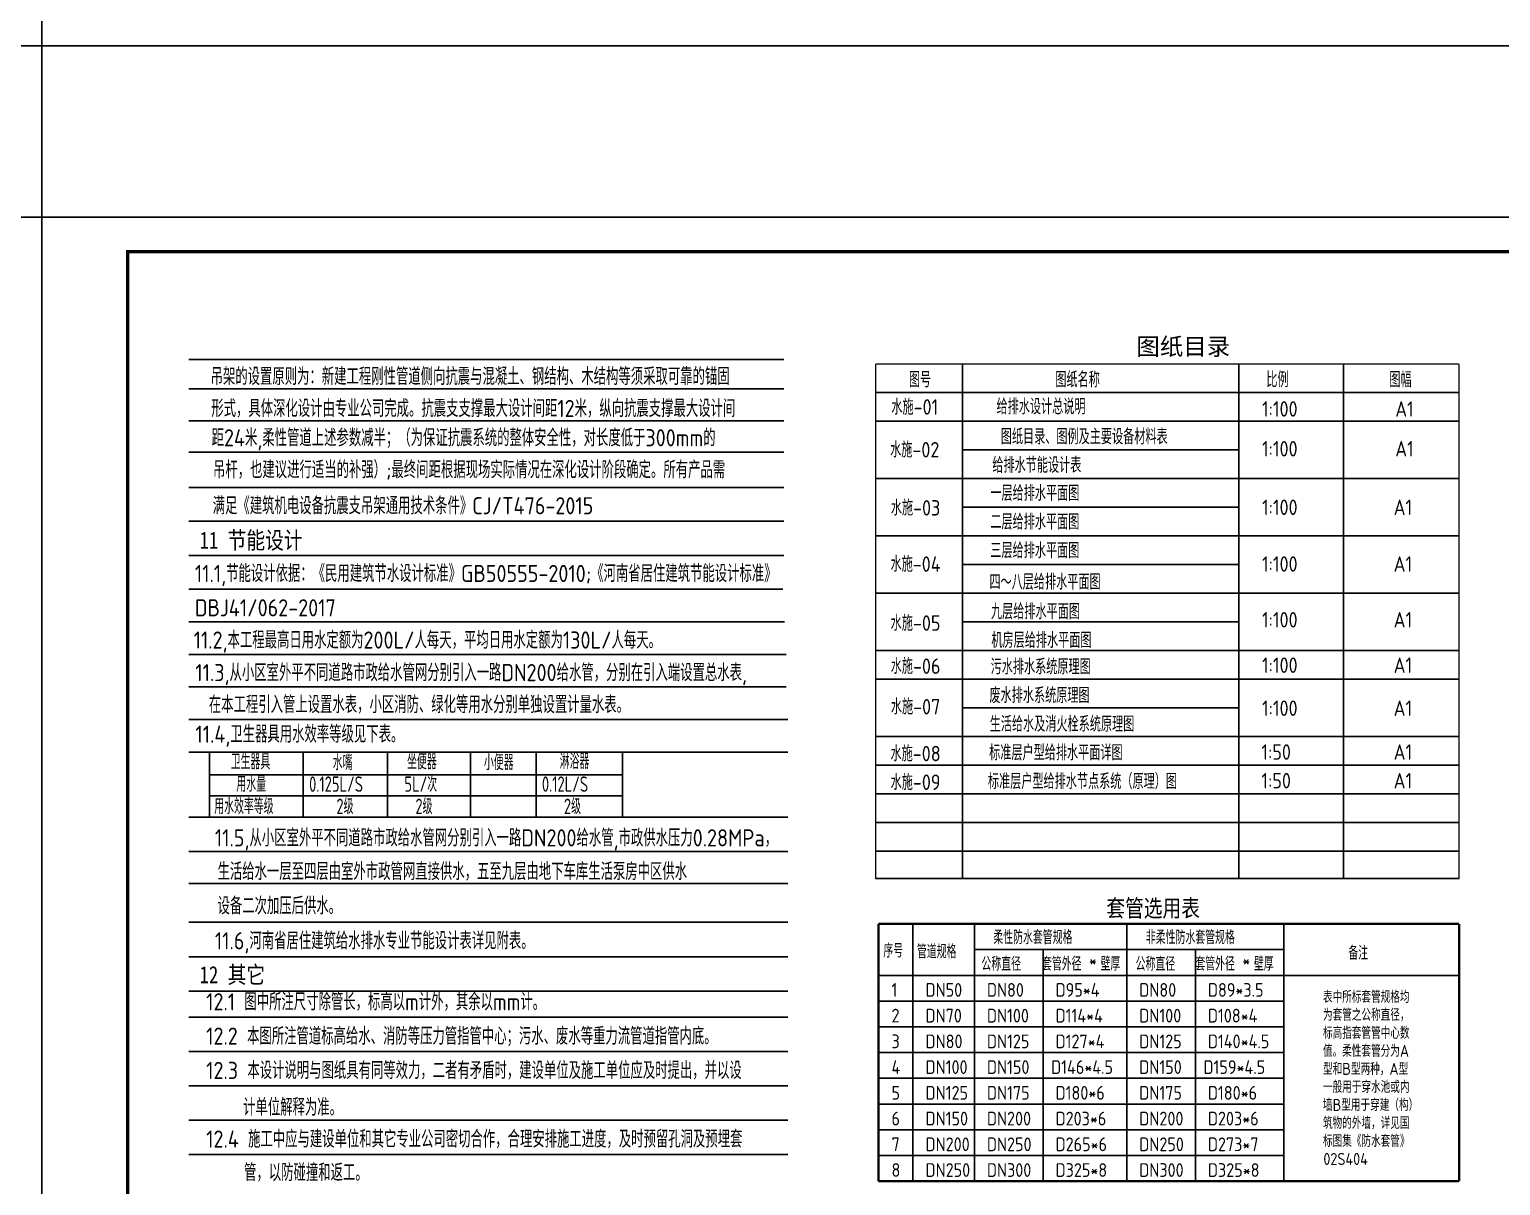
# Model space of a CAD drawing. Extents: x -287580 to -53108, y -522338 to -82629.
# Drawn here: x -265606 to -222749, y -286238 to -252540 of the extents above; entities that cross this region are included whole.
import ezdxf
from ezdxf.enums import TextEntityAlignment as Align

# ---------------------------------------------------------------- set-up
doc = ezdxf.new("R2010")
doc.units = 0
doc.header["$LTSCALE"] = 1000
doc.header["$MEASUREMENT"] = 0
for name, color, linetype in [('0js', 3, 'Continuous'), ('JZ_  PUB_TEXT', 7, 'Continuous'), ('JZ_ \u3000PUB_TEXT', 7, 'Continuous'), ('JZ_0js', 3, 'Continuous'), ('PIPE-给水', 3, 'Continuous'), ('PIPE-雨水', 4, 'Continuous'), ('PUB_TEXT', 7, 'Continuous'), ('PUB_TITLE', 146, 'Continuous')]:
    doc.layers.add(name, color=color, linetype=linetype)
doc.styles.add('-黑体', font='simhei.ttf', dxfattribs={"width": 0.8})
doc.styles.add('_HZTXT', font='gbenor.shx', dxfattribs={"bigfont": 'gbcbig.shx'})
doc.styles.add('hnurban', font='gbenor.shx', dxfattribs={"width": 0.8, "bigfont": 'gbcbig.shx'})
doc.styles.add('给排水字体', font='gbenor.shx', dxfattribs={"bigfont": 'gbcbig.shx'})
doc.styles.add('黑体', font='simhei.ttf', dxfattribs={"width": 0.8})

msp = doc.modelspace()

# ---------------------------------------------------------------- hatches: boundary and pattern name
at = {"layer": 'PIPE-给水'}
for points in [[(-224303.8, -278610), (-224278.8, -278610), (-224278.8, -278585)], [(-224303.8, -278610), (-224303.8, -278585), (-224278.8, -278585)], [(-224180, -286110), (-224180, -286135), (-224155, -286135)], [(-224180, -286110), (-224155, -286110), (-224155, -286135)]]:
    msp.add_hatch(color=256, dxfattribs=at).paths.add_polyline_path(points)

# ---------------------------------------------------------------- linework, layer by layer
for p, q in [((-260357.9, -273601.7), (-248325.6, -273601.7)), ((-260357.9, -273601.7), (-260357.9, -275499.8)), ((-257628, -273601.7), (-257628, -275499.8)), ((-255176.7, -273601.7), (-255176.7, -275499.8)), ((-252760.6, -273601.7), (-252760.6, -275499.8)), ((-250839.6, -273601.7), (-250839.6, -275499.8)), ((-248325.6, -273601.7), (-248325.6, -275499.8)), ((-260357.9, -274265.8), (-248325.6, -274265.8)), ((-260357.9, -274877.6), (-248325.6, -274877.6)), ((-260357.9, -275499.8), (-248325.6, -275499.8))]:
    msp.add_line(p, q)
at = {"layer": '0js', "color": 249}
for p, q in [((-260966, -262160.4), (-243625, -262160.4)), ((-260966, -263015.3), (-243625, -263015.3)), ((-260966, -263946.3), (-243625, -263946.3)), ((-260966, -264860.3), (-243625, -264860.3)), ((-260966, -265895.9), (-243625, -265895.9)), ((-260966, -266876.8), (-243625, -266876.8)), ((-260966, -267876.8), (-243625, -267876.8)), ((-260966, -268856.5), (-243661.5, -268856.5)), ((-260966, -269805.5), (-243612.9, -269805.5)), ((-260966, -270754.6), (-243564.2, -270754.6)), ((-260966, -271703.6), (-243564.2, -271703.6)), ((-260966, -272652.6), (-243515.5, -272652.6)), ((-260966, -273601.7), (-243515.5, -273601.7)), ((-260966, -275499.8), (-243515.5, -275499.8)), ((-260966, -275499.8), (-243515.5, -275499.8)), ((-260966, -276499.8), (-243515.5, -276499.8)), ((-260966, -277435), (-243515.5, -277435)), ((-260966, -278559), (-243515.5, -278559)), ((-239866, -278610), (-239866, -286110)), ((-238077.9, -278610), (-238077.9, -286110)), ((-233640.3, -278610), (-233640.3, -286110)), ((-229060.2, -278610), (-229060.2, -286110)), ((-238077.9, -279360), (-229060.2, -279360)), ((-236077.9, -279360), (-236077.9, -286110)), ((-231640.3, -279360), (-231640.3, -286110)), ((-260966, -279566.7), (-243515.5, -279566.7)), ((-240872.5, -280110), (-223956, -280110)), ((-260966, -280566.7), (-243515.5, -280566.7)), ((-240872.5, -280860), (-229060.2, -280860)), ((-240872.5, -280860), (-229060.2, -280860)), ((-260966, -281330.9), (-243515.5, -281330.9)), ((-240872.5, -281610), (-229060.2, -281610)), ((-260966, -282330.9), (-243515.5, -282330.9)), ((-240872.5, -282360), (-229060.2, -282360)), ((-240872.5, -283110), (-229060.2, -283110)), ((-260966, -283330.9), (-243515.5, -283330.9)), ((-240872.5, -283860), (-229060.2, -283860)), ((-260966, -284330.9), (-243515.5, -284330.9)), ((-240872.5, -284610), (-229060.2, -284610)), ((-260966, -285330.9), (-243515.5, -285330.9)), ((-240872.5, -285360), (-229060.2, -285360))]:
    msp.add_line(p, q, dxfattribs=at)
at = {"layer": 'JZ_0js', "const_width": 40, "elevation": 126.9}
for points in [[(-240956, -262289.2), (-223956, -262289.2)], [(-240956, -262289.2), (-240956, -277289.2)], [(-223956, -262289.2), (-223956, -277289.2)], [(-240956, -277289.2), (-223956, -277289.2)]]:
    msp.add_lwpolyline(points, dxfattribs=at)
at = {"layer": 'PIPE-给水', "const_width": 70}
for points in [[(-240872.5, -278610), (-240872.5, -286110)], [(-240872.5, -278610), (-223956, -278610)], [(-223956, -278610), (-223956, -286110)], [(-240872.5, -286110), (-223956, -286110)]]:
    msp.add_lwpolyline(points, dxfattribs=at)
at = {"layer": 'PIPE-雨水', "color": 252, "linetype": 'ByBlock'}
for p, q in [((-238421.1, -262289.2, 126.9), (-238421.1, -277289.2, 126.9)), ((-230378.5, -262289.2, 126.9), (-230378.5, -277289.2, 126.9)), ((-227321.4, -262289.2, 126.9), (-227321.4, -277289.2, 126.9)), ((-240956, -263124.6, 126.9), (-223956, -263124.6, 126.9)), ((-240956, -263960, 126.9), (-223956, -263960, 126.9)), ((-238421.1, -264795.4, 126.9), (-230378.5, -264795.4, 126.9)), ((-240956, -265630.8, 126.9), (-223956, -265630.8, 126.9)), ((-238421.1, -266466.2, 126.9), (-230378.5, -266466.2, 126.9)), ((-240956, -267301.6, 126.9), (-223956, -267301.6, 126.9)), ((-238421.1, -268137, 126.9), (-230378.5, -268137, 126.9)), ((-240956, -268972.4, 126.9), (-223956, -268972.4, 126.9)), ((-238421.1, -269807.8, 126.9), (-230378.5, -269807.8, 126.9)), ((-240956, -270643.2, 126.9), (-223956, -270643.2, 126.9)), ((-240956, -271478.6, 126.9), (-223956, -271478.6, 126.9)), ((-238421.1, -272314, 126.9), (-230378.5, -272314, 126.9)), ((-240956, -273149.4, 126.9), (-223956, -273149.4, 126.9)), ((-240956, -273984.8, 126.9), (-223956, -273984.8, 126.9)), ((-240956, -274820.2, 126.9), (-223956, -274820.2, 126.9)), ((-240956, -275655.6, 126.9), (-223956, -275655.6, 126.9)), ((-240956, -276491, 126.9), (-223956, -276491, 126.9)), ((-240956, -277289.2, 126.9), (-223956, -277289.2, 126.9))]:
    msp.add_line(p, q, dxfattribs=at)
at = {"layer": 'PUB_TITLE'}
for points in [[(-265242.7, -253015.5), (-181142.7, -253015.5), (-181142.7, -193615.5), (-265242.7, -193615.5)], [(-265242.7, -317415.5), (-181142.7, -317415.5), (-181142.7, -258015.5), (-265242.7, -258015.5)]]:
    msp.add_lwpolyline(points, close=True, dxfattribs=at)
at = {"layer": 'PUB_TITLE', "color": 6}
msp.add_lwpolyline([(-265242.7, -258015.5), (-270242.7, -258015.5), (-270242.7, -253015.5), (-265242.7, -253015.5)], close=True, dxfattribs=at)
at = {"layer": 'PUB_TITLE', "const_width": 100}
msp.add_lwpolyline([(-262742.7, -316415.5), (-182142.7, -316415.5), (-182142.7, -259015.5), (-262742.7, -259015.5)], close=True, dxfattribs=at)

# ---------------------------------------------------------------- texts
at = {"layer": 'JZ_  PUB_TEXT', "color": 1, "style": '-黑体', "width": 0.8}
for s, p in [('11 节能设计', (-260647.2, -267678.1)), ('套管选用表', (-234233.9, -278402.1)), ('12 其它', (-260647.2, -280340.9))]:
    msp.add_text(s, height=500, dxfattribs=at).set_placement(p)
at = {"layer": 'JZ_  PUB_TEXT', "style": 'hnurban', "width": 0.8}
for s, p in [('卫生器具', (-259742, -274108.6)), ('水嘴', (-256769.1, -274130.7)), ('坐便器', (-254606, -274107.8)), ('小便器', (-252366.2, -274130.1)), ('淋浴器', (-250157.8, -274097)), ('用水量', (-259576.8, -274761.5)), ('5L/次', (-254682.8, -274761.5)), ('0.125L/S', (-257458.7, -274761.5)), ('0.12L/S', (-250676.7, -274761.5)), ('用水效率等级', (-260221.4, -275410)), ('2级', (-256662.7, -275410)), ('2级', (-254362.2, -275410)), ('2级', (-250036.2, -275410))]:
    msp.add_text(s, height=450, dxfattribs=at).set_placement(p)
at = {"layer": 'JZ_  PUB_TEXT', "style": '给排水字体'}
for s, height, p in [('柔性防水套管规格', 400, (-237526.3, -279202)), ('非柔性防水套管规格', 400, (-233082.1, -279202)), ('序号', 400, (-240729.3, -279591.3)), ('管道规格', 400, (-239753.8, -279616.6)), ('备注', 400, (-227184, -279655.6)), ('公称直径', 400, (-237872.2, -279977.3)), ('套管外径', 400, (-236108.5, -279974.7)), ('*', 400, (-234742, -279875.2)), ('壁厚', 400, (-234402.7, -279974.7)), ('公称直径', 400, (-233380, -279977.3)), ('套管外径', 400, (-231640.6, -279974.7)), ('*', 400, (-230274.1, -279875.2)), ('壁厚', 400, (-229934.8, -279974.7)), ('1', 400, (-240491.2, -280734.4)), ('表中所标套管规格均', 350, (-227921.8, -280912.2)), ('2', 400, (-240491.2, -281484.4)), ('为套管之公称直径，', 350, (-227921.8, -281437.2)), ('标高指套管管中心数', 350, (-227921.8, -281962.2)), ('3', 400, (-240491.2, -282234.4)), ('值。柔性套管分为A', 350, (-227921.8, -282487.2)), ('4', 400, (-240491.2, -282984.4)), ('型和B型两种，A型', 350, (-227921.8, -283012.2)), ('一般用于穿水池或内', 350, (-227921.8, -283537.2)), ('5', 400, (-240491.2, -283734.4)), ('墙B型用于穿建（构）', 350, (-227921.8, -284062.2)), ('6', 400, (-240491.2, -284484.4)), ('筑物的外墙，详见国', 350, (-227921.8, -284587.2)), ('7', 400, (-240491.2, -285234.4)), ('标图集《防水套管》', 350, (-227921.8, -285112.2)), ('02S404', 350, (-227910.7, -285637.2)), ('8', 400, (-240491.2, -285984.4))]:
    msp.add_text(s, height=height, dxfattribs=at).set_placement(p)
at = {"layer": 'JZ_ \u3000PUB_TEXT'}
for s, height, style, p in [('图纸目录', 500, '黑体', (-233356.5, -262031.2, 126.9)), ('DN50', 400, '给排水字体', (-239500.8, -280734.9)), ('DN80', 400, '给排水字体', (-237712.7, -280734.9)), ('D95*4', 400, '给排水字体', (-235712.7, -280734.9)), ('DN80', 400, '给排水字体', (-233275.1, -280734.9)), ('D89*3.5', 400, '给排水字体', (-231275.1, -280734.9)), ('DN70', 400, '给排水字体', (-239500.8, -281484.9)), ('DN100', 400, '给排水字体', (-237712.7, -281484.9)), ('D114*4', 400, '给排水字体', (-235712.7, -281484.9)), ('DN100', 400, '给排水字体', (-233275.1, -281484.9)), ('D108*4', 400, '给排水字体', (-231275.1, -281484.9)), ('DN80', 400, '给排水字体', (-239500.8, -282234.9)), ('DN125', 400, '给排水字体', (-237712.7, -282234.9)), ('D127*4', 400, '给排水字体', (-235712.7, -282234.9)), ('DN125', 400, '给排水字体', (-233275.1, -282234.9)), ('D140*4.5', 400, '给排水字体', (-231275.1, -282234.9)), ('DN100', 400, '给排水字体', (-239500.8, -282984.9)), ('DN150', 400, '给排水字体', (-237712.7, -282984.9)), ('D146*4.5', 400, '给排水字体', (-235842.2, -282984.9)), ('DN150', 400, '给排水字体', (-233275.1, -282984.9)), ('D159*4.5', 400, '给排水字体', (-231404.5, -282984.9)), ('DN125', 400, '给排水字体', (-239500.8, -283734.9)), ('DN175', 400, '给排水字体', (-237712.7, -283734.9)), ('D180*6', 400, '给排水字体', (-235712.7, -283734.9)), ('DN175', 400, '给排水字体', (-233275.1, -283734.9)), ('D180*6', 400, '给排水字体', (-231275.1, -283734.9)), ('DN150', 400, '给排水字体', (-239500.8, -284484.9)), ('DN200', 400, '给排水字体', (-237712.7, -284484.9)), ('D203*6', 400, '给排水字体', (-235712.7, -284484.9)), ('DN200', 400, '给排水字体', (-233275.1, -284484.9)), ('D203*6', 400, '给排水字体', (-231275.1, -284484.9)), ('DN200', 400, '给排水字体', (-239500.8, -285234.9)), ('DN250', 400, '给排水字体', (-237712.7, -285234.9)), ('D265*6', 400, '给排水字体', (-235712.7, -285234.9)), ('DN250', 400, '给排水字体', (-233275.1, -285234.9)), ('D273*7', 400, '给排水字体', (-231275.1, -285234.9)), ('DN250', 400, '给排水字体', (-239500.8, -285984.9)), ('DN300', 400, '给排水字体', (-237712.7, -285984.9)), ('D325*8', 400, '给排水字体', (-235712.7, -285984.9)), ('DN300', 400, '给排水字体', (-233275.1, -285984.9)), ('D325*8', 400, '给排水字体', (-231275.1, -285984.9))]:
    msp.add_text(s, height=height, dxfattribs=dict(at, style=style)).set_placement(p)
at = {"layer": 'JZ_ \u3000PUB_TEXT', "style": '给排水字体'}
for s, p in [('图号', (-239661.3, -262972.6, -1673.1)), ('图纸名称', (-235070.5, -262972.6, -1673.1)), ('比例', (-229249.3, -262972.6, -1673.1)), ('图幅', (-225664.5, -262972.6, -1673.1))]:
    msp.add_text(s, height=450, dxfattribs=at).set_placement(p, align=Align.CENTER)
for s, p in [('水施-01', (-239814.8, -263520.7, 126.9)), ('给排水设计总说明', (-236136.4, -263514, 126.9)), ('1:100', (-229179.6, -263602.4, 126.9)), ('A1', (-225547.7, -263602.4, 126.9)), ('  图纸目录、图例及主要设备材料表', (-235122.1, -264385.9, 126.9)), ('水施-02', (-239814.8, -264767.6, 126.9)), ('1:100', (-229179.6, -264762.3, 126.9)), ('A1', (-225547.7, -264762.3, 126.9)), ('给排水节能设计表', (-236258.1, -265216.5, 253.7)), ('一层给排水平面图', (-236316.4, -266036.6, 126.9)), ('水施-03', (-239790.3, -266461.2, 126.9)), ('1:100', (-229179.6, -266469.1, 126.9)), ('A1', (-225594.7, -266469.1, 126.9)), ('二层给排水平面图', (-236316.4, -266872, 126.9)), ('水施-04', (-239790.3, -268100, 126.9)), ('三层给排水平面图', (-236316.4, -267707.4, 126.9)), ('1:100', (-229179.6, -268121.4, 126.9)), ('A1', (-225594.7, -268121.4, 126.9)), ('四～八层给排水平面图', (-236019.5, -268622.8, 126.9)), ('水施-05', (-239790.3, -269818.8, 126.9)), ('九层给排水平面图', (-236298.8, -269485, 126.9)), ('1:100', (-229179.6, -269747.1, 126.9)), ('A1', (-225594.7, -269747.1, 126.9)), ('机房层给排水平面图', (-236124.8, -270320.4, 126.9)), ('水施-06', (-239790.3, -271076.1, 126.9)), ('污水排水系统原理图', (-236146.6, -271092.1, 126.9)), ('1:100', (-229179.6, -271071.4, 126.9)), ('A1', (-225594.7, -271071.4, 126.9)), ('废水排水系统原理图', (-236179.6, -271927.5, 126.9)), ('水施-07', (-239790.3, -272257, 126.9)), ('1:100', (-229179.6, -272324.5, 126.9)), ('A1', (-225594.7, -272324.5, 126.9)), ('生活给水及消火栓系统原理图', (-235525.6, -272762.9, 126.9)), ('水施-08', (-239790.3, -273623.5, 126.9)), ('标准层户型给排水平面详图', (-235703.1, -273598.3, 126.9)), ('1:50', (-229285.6, -273601.5, 126.9)), ('A1', (-225594.7, -273601.5, 126.9)), ('水施-09', (-239790.3, -274458.9, 126.9)), ('标准层户型给排水节点系统（原理）图', (-234928.6, -274433.7, 126.9)), ('1:50', (-229285.6, -274436.9, 126.9)), ('A1', (-225594.7, -274436.9, 126.9))]:
    msp.add_text(s, height=450, dxfattribs=at).set_placement(p, align=Align.MIDDLE)
at = {"layer": 'PUB_TEXT', "style": '_HZTXT'}
for s, p in [('吊架的设置原则为：新建工程刚性管道侧向抗震与混凝土、钢结构、木结构等须采取可靠的锚固', (-260328.5, -262905.1)), ('形式，具体深化设计由专业公司完成。抗震支支撑最大设计间距12米，纵向抗震支撑最大设计间', (-260307.5, -263837.8)), ('距24米,柔性管道上述参数减半；（为保证抗震系统的整体安全性，对长度低于300mm的', (-260297.7, -264692.7)), ('吊杆，也建议进行适当的补强）;最终间距根据现场实际情况在深化设计阶段确定。所有产品需', (-260257.5, -265623.7)), ('满足《建筑机电设备抗震支吊架通用技术条件》CJ/T476-2015', (-260267.3, -266673.7)), ('11.1,节能设计依据：《民用建筑节水设计标准》GB50555-2010;《河南省居住建筑节能设计标准》', (-260785.5, -268647.8)), ('DBJ41/062-2017', (-260785.5, -269647.8)), ('11.2,本工程最高日用水定额为200L/人每天，平均日用水定额为130L/人每天。', (-260822.1, -270587.5)), ('11.3,从小区室外平不同道路市政给水管网分别引入一路DN200给水管，分别在引入端设置总水表,', (-260773.4, -271536.5)), ('在本工程引入管上设置水表，小区消防、绿化等用水分别单独设置计量水表。', (-260379.4, -272468.5)), ('11.4,卫生器具用水效率等级见下表。', (-260770.6, -273330.3)), ('11.5,从小区室外平不同道路市政给水管网分别引入一路DN200给水管,市政供水压力0.28MPa，', (-260203.8, -276352.9)), ('生活给水一层至四层由室外市政管网直接供水，五至九层由地下车库生活泵房中区供水', (-260126.5, -277333.9)), ('设备二次加压后供水。', (-260126.5, -278333.9)), ('11.6,河南省居住建筑给水排水专业节能设计表详见附表。', (-260203.8, -279352.9)), ('12.1 图中所注尺寸除管长，标高以m计外，其余以mm计。', (-260457.4, -281131.7)), ('12.2 本图所注管道标高给水、消防等压力管指管中心；污水、废水等重力流管道指管内底。', (-260457.4, -282131.7)), ('12.3 本设计说明与图纸具有同等效力，二者有矛盾时，建设单位及施工单位应及时提出，并以设', (-260457.4, -283131.7)), ('计单位解释为准。', (-259380.9, -284203.6)), ('12.4 施工中应与建设单位和其它专业公司密切合作，合理安排施工进度，及时预留孔洞及预埋套', (-260457.4, -285131.7)), ('管，以防碰撞和返工。', (-259351.6, -286107.4))]:
    msp.add_text(s, height=500, dxfattribs=at).set_placement(p)

doc.saveas('drawing.dxf')
